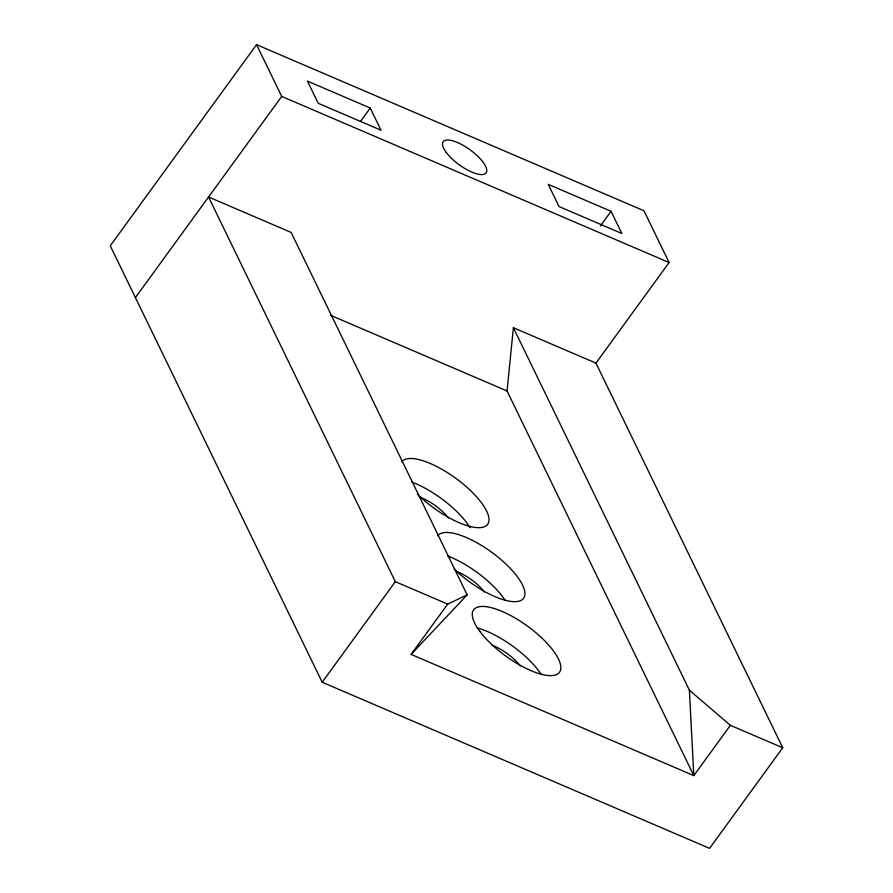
<?xml version="1.0" encoding="UTF-8"?>
<svg xmlns="http://www.w3.org/2000/svg" width="893" height="893" viewBox="0 0 893 893"><rect width="100%" height="100%" fill="white"/><g stroke="black" fill="none" stroke-linecap="round" stroke-linejoin="round"><path stroke-width="1.34" d="M782.737 747.765L730.385 725.328L693.805 775.615L507.034 390.955L513.386 327.709L595.955 363.116L782.737 747.765L709.589 848.35L322.183 682.241L110.263 245.809L256.559 44.65L643.965 210.759L669.103 262.531L595.955 363.116M135.412 297.592L281.708 96.433L256.559 44.65M360.437 121.526L370.249 108.031L307.426 81.096L318.198 103.287L381.021 130.233L370.249 108.031M600.442 225.896L611.058 211.295L548.246 184.36L559.018 206.551L621.841 233.486L611.058 211.295M322.183 682.241L395.331 581.667L208.56 197.007L291.129 232.414L467.139 594.883L411.115 654.402L693.805 775.615L689.385 690.177L513.386 327.709M411.115 654.402L447.683 604.115L467.139 594.883M281.708 96.433L669.103 262.531M330.443 315.24L507.034 390.955M395.331 581.667L447.683 604.115M689.385 690.177L730.385 725.328M420.223 497.368A26.533 9.243 36 0 1 448.442 518.052M456.133 571.341A26.533 9.243 36 0 1 484.363 592.026M492.054 645.315A26.533 9.243 36 0 1 520.284 665.999M401.895 461.726A53.067 18.485 36 0 1 461.692 482.823A53.067 18.485 36 0 1 482.923 527.227A53.067 18.485 36 0 1 417.399 494.142M437.816 535.7A53.067 18.485 36 0 1 497.256 556.506A53.067 18.485 36 0 1 519.224 601.101A53.067 18.485 36 0 1 454.236 569.02M411.673 482.008A53.067 18.485 36 0 1 470.086 527.741M447.594 555.971A53.067 18.485 36 0 1 505.259 600.52M477.197 627.924A53.067 18.485 36 0 1 541.18 674.494M446.266 152.446A26.533 9.243 36 0 0 484.519 174.102A26.533 9.243 36 0 0 463.11 145.325A26.533 9.243 36 0 0 446.266 152.446M479.809 631.351A53.067 18.485 36 0 0 556.317 674.65A53.067 18.485 36 0 0 513.508 617.108A53.067 18.485 36 0 0 479.809 631.351"/></g></svg>
